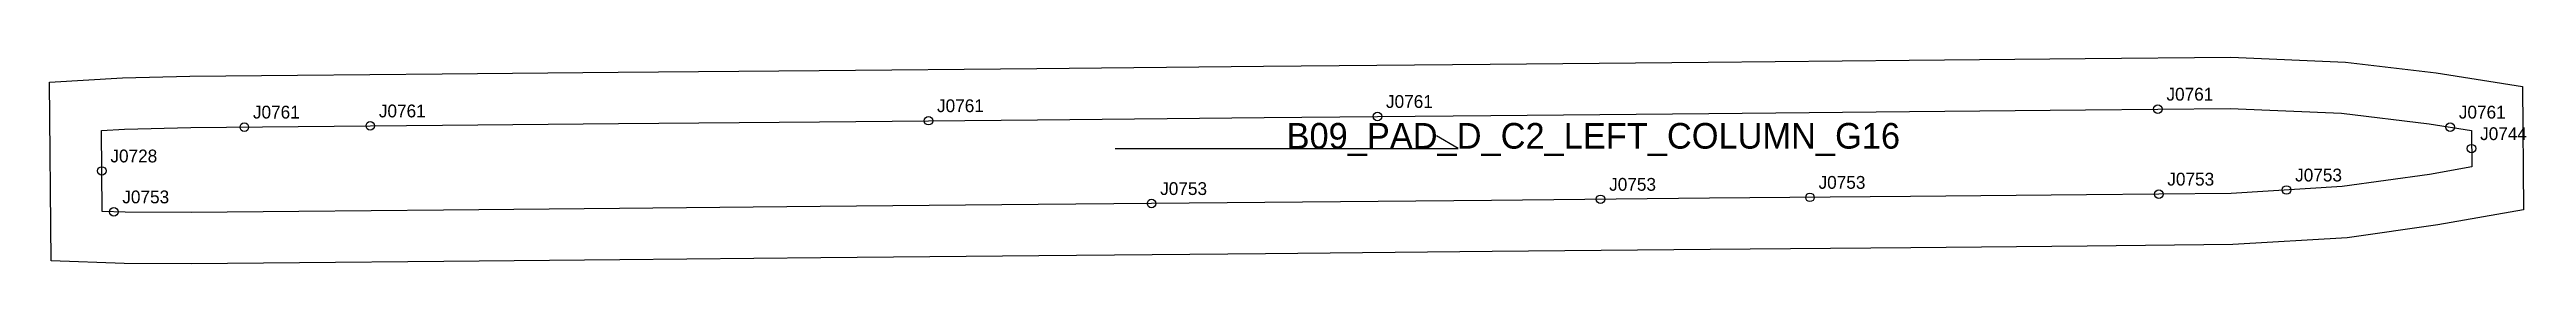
# Model space of a CAD drawing. Header units: millimetres. Extents: x -12 to 566, y -31 to 17.
import ezdxf

# ---------------------------------------------------------------- set-up
doc = ezdxf.new("R2010")
doc.units = ezdxf.units.MM
for name, color, linetype in [('CUT', 1, 'Continuous'), ('GRAIN', 3, 'Continuous'), ('LABEL', 7, 'Continuous'), ('NOTCH', 2, 'Continuous'), ('SEW', 5, 'Continuous')]:
    doc.layers.add(name, color=color, linetype=linetype)

msp = doc.modelspace()

# ---------------------------------------------------------------- linework, layer by layer
at = {"layer": 'CUT'}
msp.add_lwpolyline([(-12.11, 11.33), (4.88, 12.3), (20.62, 12.67), (45.76, 12.9), (79.47, 13.22), (120.56, 13.61), (167.43, 14.05), (218.28, 14.52), (271.17, 15.02), (324.06, 15.52), (374.92, 15.99), (421.79, 16.43), (462.87, 16.82), (496.89, 17.14), (523.63, 16), (544.8, 13.45), (564.89, 10.26), (565.16, -18.56), (545.13, -22.13), (524.02, -25.1), (497.32, -26.73), (463.3, -27.06), (422.21, -27.44), (375.34, -27.88), (324.48, -28.36), (271.6, -28.86), (218.71, -29.35), (167.85, -29.83), (120.98, -30.27), (79.9, -30.66), (46.18, -30.97), (21.05, -31.21), (5.31, -31.16), (-11.7, -30.51), (-12.11, 11.33)], close=True, dxfattribs=at)
at = {"layer": 'GRAIN'}
for p, q in [((236.53, -4.26), (316.53, -4.26)), ((316.53, -4.26), (311.53, -1.26))]:
    msp.add_line(p, q, dxfattribs=at)
at = {"layer": 'NOTCH'}
for centre in [(479.84, 4.98), (33.34, 0.79), (62.73, 1.06), (192.97, 2.28), (297.73, 3.27), (548.06, 0.78), (553.03, -4.26), (0.09, -9.48), (245.04, -17.11), (349.8, -16.12), (398.66, -15.66), (480.04, -14.9), (509.86, -13.94), (2.87, -19.06)]:
    msp.add_circle(centre, 1, dxfattribs=at)
at = {"layer": 'SEW'}
msp.add_lwpolyline([(0, 0), (5.36, 0.3), (20.82, 0.67), (45.87, 0.9), (79.59, 1.22), (120.67, 1.61), (167.54, 2.05), (218.39, 2.52), (271.28, 3.02), (324.17, 3.52), (375.03, 3.99), (421.9, 4.43), (462.98, 4.82), (496.7, 5.13), (522.66, 4.03), (543.14, 1.57), (552.99, 0), (553.06, -8.53), (543.24, -10.28), (522.82, -13.15), (496.9, -14.73), (463.18, -15.06), (422.1, -15.44), (375.23, -15.88), (324.37, -16.36), (271.48, -16.86), (218.59, -17.35), (167.74, -17.83), (120.87, -18.27), (79.78, -18.66), (46.07, -18.97), (21.02, -19.21), (5.55, -19.16), (0.19, -18.95)], close=True, dxfattribs=at)

# ---------------------------------------------------------------- texts
at = {"layer": 'LABEL'}
for s, height, p in [('J0761', 3, (35.34, 2.79)), ('J0761', 3, (64.73, 3.06)), ('J0761', 3, (194.97, 4.28)), ('J0761', 3, (299.73, 5.27)), ('J0761', 3, (481.84, 6.98)), ('J0761', 3, (550.06, 2.78)), ('B09_PAD_D_C2_LEFT_COLUMN_G16', 6, (276.53, -4.26)), ('J0744', 3, (555.03, -2.26)), ('J0728', 3, (2.09, -7.48)), ('J0753', 3, (351.8, -14.12)), ('J0753', 3, (400.66, -13.66)), ('J0753', 3, (482.04, -12.9)), ('J0753', 3, (511.86, -11.94)), ('J0753', 3, (4.87, -17.06)), ('J0753', 3, (247.04, -15.11))]:
    msp.add_text(s, height=height, dxfattribs=at).set_placement(p)

doc.saveas('drawing.dxf')
